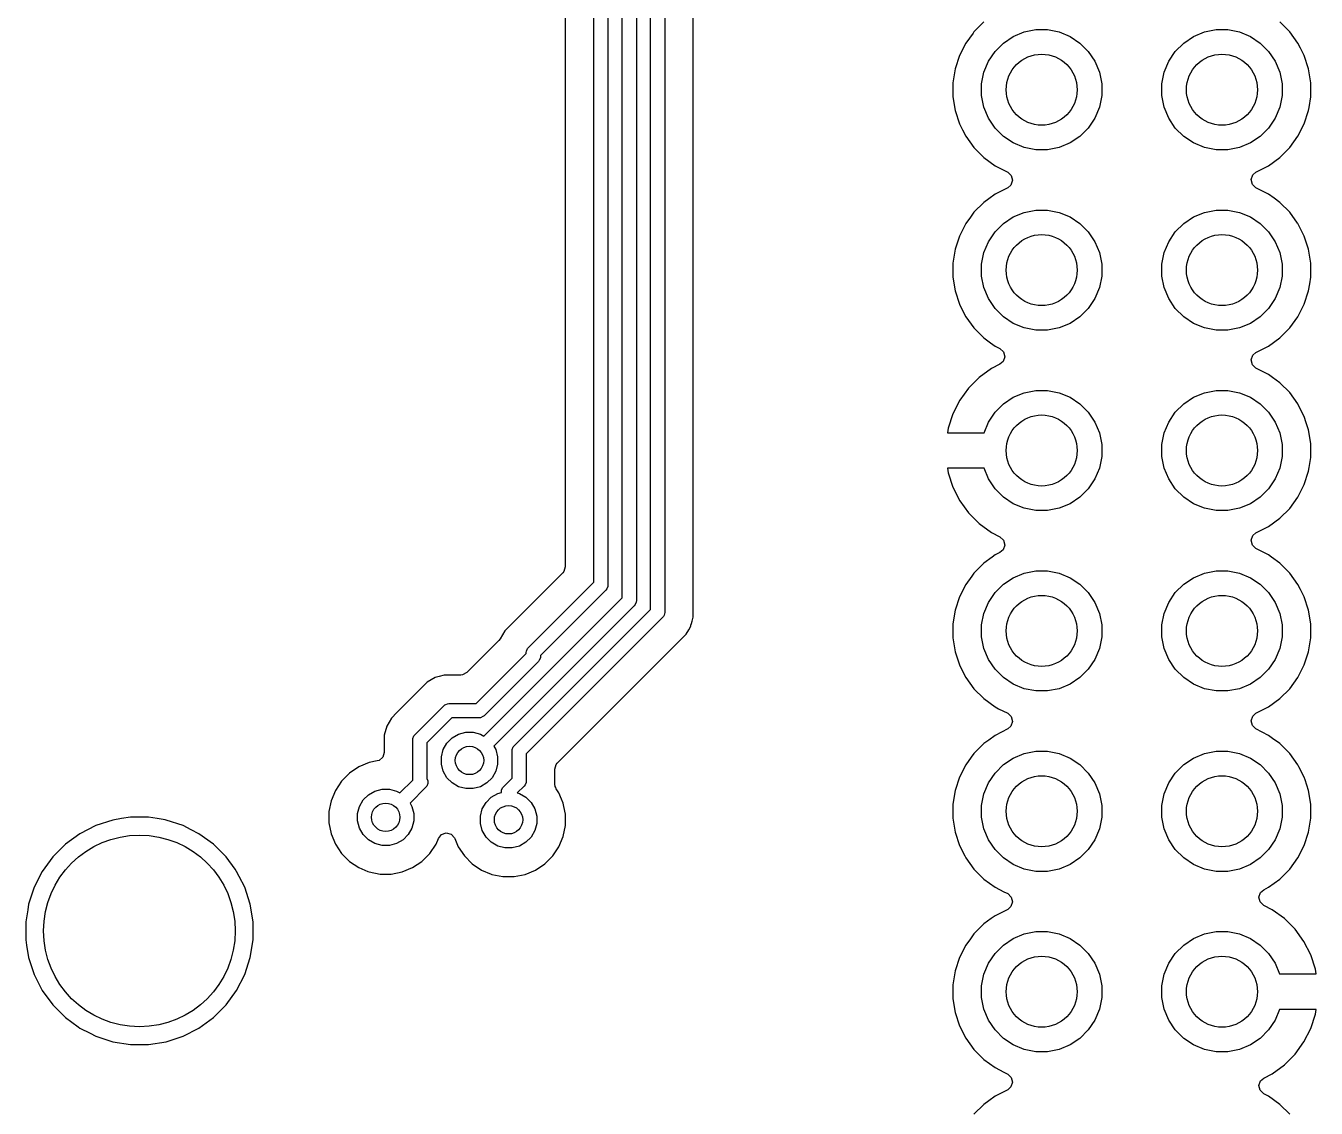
# Model space of a CAD drawing. Extents: x 0.71 to 7.56, y -5.16 to -0.79.
# Drawn here: x 4.071 to 4.787, y -3.957 to -3.357 of the extents above; entities that cross this region are included whole.
import ezdxf

# ---------------------------------------------------------------- set-up
doc = ezdxf.new("R2010")
doc.units = 0
doc.header["$MEASUREMENT"] = 0
doc.layers.add('BLACK', color=7, linetype='CONTINUOUS')

msp = doc.modelspace()

# ---------------------------------------------------------------- linework, layer by layer
at = {"layer": 'BLACK', "linetype": 'CONTINUOUS'}
for p, q in [((4.40157, -3.67355), (4.40157, -3.22316)), ((4.40945, -3.22417), (4.40945, -3.67518)), ((4.38583, -3.6649), (4.38583, -3.24769)), ((4.3937, -3.24606), (4.3937, -3.66654)), ((4.41732, -3.68007), (4.41732, -3.25037)), ((4.4252, -3.252), (4.4252, -3.6817)), ((4.37006, -3.2672), (4.37006, -3.65635)), ((4.44096, -3.67911), (4.44096, -3.27124)), ((4.60218, -3.3544), (4.5967, -3.35988)), ((4.7718, -3.35988), (4.76632, -3.3544)), ((4.59617, -3.3606), (4.59214, -3.36615)), ((4.5967, -3.35988), (4.59617, -3.3606)), ((4.5967, -3.35988), (4.5967, -3.35988)), ((4.5967, -3.35988), (4.5967, -3.35988)), ((4.61302, -3.36608), (4.61848, -3.36244)), ((4.61848, -3.36244), (4.62454, -3.35993)), ((4.62454, -3.35993), (4.63097, -3.35865)), ((4.63097, -3.35865), (4.63753, -3.35865)), ((4.63753, -3.35865), (4.64397, -3.35993)), ((4.64397, -3.35993), (4.65003, -3.36244)), ((4.65003, -3.36244), (4.65548, -3.36608)), ((4.71302, -3.36608), (4.71848, -3.36244)), ((4.71848, -3.36244), (4.72454, -3.35993)), ((4.72454, -3.35993), (4.73097, -3.35865)), ((4.73097, -3.35865), (4.73753, -3.35865)), ((4.73753, -3.35865), (4.74397, -3.35993)), ((4.74397, -3.35993), (4.75003, -3.36244)), ((4.75003, -3.36244), (4.75548, -3.36608)), ((4.77636, -3.36615), (4.7718, -3.35988)), ((4.59214, -3.36615), (4.58863, -3.37305)), ((4.60474, -3.37618), (4.60838, -3.37072)), ((4.60838, -3.37072), (4.61302, -3.36608)), ((4.65548, -3.36608), (4.66012, -3.37072)), ((4.66012, -3.37072), (4.66377, -3.37618)), ((4.70474, -3.37618), (4.70838, -3.37072)), ((4.70838, -3.37072), (4.71302, -3.36608)), ((4.75548, -3.36608), (4.76012, -3.37072)), ((4.76012, -3.37072), (4.76377, -3.37618)), ((4.77775, -3.36889), (4.77636, -3.36615)), ((4.77988, -3.37305), (4.77775, -3.36889)), ((4.58863, -3.37305), (4.58623, -3.38042)), ((4.60223, -3.38224), (4.60474, -3.37618)), ((4.66377, -3.37618), (4.66628, -3.38224)), ((4.70223, -3.38224), (4.70474, -3.37618)), ((4.76377, -3.37618), (4.76628, -3.38224)), ((4.78227, -3.38042), (4.77988, -3.37305)), ((4.58623, -3.38042), (4.58502, -3.38808)), ((4.60095, -3.38867), (4.60223, -3.38224)), ((4.66628, -3.38224), (4.66756, -3.38867)), ((4.70095, -3.38867), (4.70223, -3.38224)), ((4.76628, -3.38224), (4.76756, -3.38867)), ((4.78348, -3.38808), (4.78227, -3.38042)), ((4.58502, -3.38808), (4.58502, -3.39583)), ((4.60095, -3.39523), (4.60095, -3.38867)), ((4.66756, -3.38867), (4.66756, -3.39523)), ((4.70095, -3.39523), (4.70095, -3.38867)), ((4.76756, -3.38867), (4.76756, -3.39523)), ((4.78348, -3.39583), (4.78348, -3.38808)), ((4.58502, -3.39583), (4.58623, -3.40348)), ((4.60223, -3.40167), (4.60095, -3.39523)), ((4.66756, -3.39523), (4.66628, -3.40167)), ((4.70223, -3.40167), (4.70095, -3.39523)), ((4.76756, -3.39523), (4.76628, -3.40167)), ((4.78255, -3.40173), (4.78348, -3.39583)), ((4.58623, -3.40348), (4.58863, -3.41085)), ((4.60474, -3.40773), (4.60223, -3.40167)), ((4.66628, -3.40167), (4.66377, -3.40773)), ((4.70474, -3.40773), (4.70223, -3.40167)), ((4.76628, -3.40167), (4.76377, -3.40773)), ((4.77988, -3.41085), (4.78227, -3.40348)), ((4.78227, -3.40348), (4.78255, -3.40173)), ((4.58863, -3.41085), (4.59034, -3.41421)), ((4.60838, -3.41318), (4.60474, -3.40773)), ((4.61302, -3.41782), (4.60838, -3.41318)), ((4.66012, -3.41318), (4.65548, -3.41782)), ((4.66377, -3.40773), (4.66012, -3.41318)), ((4.70838, -3.41318), (4.70474, -3.40773)), ((4.71302, -3.41782), (4.70838, -3.41318)), ((4.76012, -3.41318), (4.75548, -3.41782)), ((4.76377, -3.40773), (4.76012, -3.41318)), ((4.77636, -3.41776), (4.77988, -3.41085)), ((4.59034, -3.41421), (4.59214, -3.41776)), ((4.59214, -3.41776), (4.5967, -3.42403)), ((4.61848, -3.42147), (4.61302, -3.41782)), ((4.65548, -3.41782), (4.65003, -3.42147)), ((4.71848, -3.42147), (4.71302, -3.41782)), ((4.75548, -3.41782), (4.75003, -3.42147)), ((4.7718, -3.42403), (4.77636, -3.41776)), ((4.5967, -3.42403), (4.60218, -3.42951)), ((4.62454, -3.42398), (4.61848, -3.42147)), ((4.63097, -3.42526), (4.62454, -3.42398)), ((4.63753, -3.42526), (4.63097, -3.42526)), ((4.64397, -3.42398), (4.63753, -3.42526)), ((4.65003, -3.42147), (4.64397, -3.42398)), ((4.72454, -3.42398), (4.71848, -3.42147)), ((4.73097, -3.42526), (4.72454, -3.42398)), ((4.73753, -3.42526), (4.73097, -3.42526)), ((4.74397, -3.42398), (4.73753, -3.42526)), ((4.75003, -3.42147), (4.74397, -3.42398)), ((4.76632, -3.42951), (4.7718, -3.42403)), ((4.60218, -3.42951), (4.60845, -3.43406)), ((4.60845, -3.43406), (4.61331, -3.43654)), ((4.7531, -3.4376), (4.76006, -3.43406)), ((4.76006, -3.43406), (4.76632, -3.42951)), ((4.76006, -3.43406), (4.76006, -3.43406)), ((4.76006, -3.43406), (4.76006, -3.43406)), ((4.61331, -3.43654), (4.6154, -3.4376)), ((4.6154, -3.4376), (4.6174, -3.43949)), ((4.61806, -3.44216), (4.61718, -3.44477)), ((4.6174, -3.43949), (4.61806, -3.44216)), ((4.75044, -3.44174), (4.75133, -3.43914)), ((4.7511, -3.44441), (4.75044, -3.44174)), ((4.75133, -3.43914), (4.7531, -3.4376)), ((4.6154, -3.4463), (4.60845, -3.44985)), ((4.61718, -3.44477), (4.6154, -3.4463)), ((4.7531, -3.4463), (4.7511, -3.44441)), ((4.76006, -3.44985), (4.7531, -3.4463)), ((4.60218, -3.4544), (4.5967, -3.45988)), ((4.60487, -3.45244), (4.60218, -3.4544)), ((4.60218, -3.4544), (4.60218, -3.4544)), ((4.60218, -3.4544), (4.60218, -3.4544)), ((4.60845, -3.44985), (4.60487, -3.45244)), ((4.76319, -3.45212), (4.76006, -3.44985)), ((4.76632, -3.4544), (4.76319, -3.45212)), ((4.7718, -3.45988), (4.76632, -3.4544)), ((4.59474, -3.46257), (4.59214, -3.46615)), ((4.5967, -3.45988), (4.59474, -3.46257)), ((4.5967, -3.45988), (4.5967, -3.45988)), ((4.5967, -3.45988), (4.5967, -3.45988)), ((4.61302, -3.46608), (4.61848, -3.46244)), ((4.61848, -3.46244), (4.62454, -3.45993)), ((4.62454, -3.45993), (4.63097, -3.45865)), ((4.63097, -3.45865), (4.63753, -3.45865)), ((4.63753, -3.45865), (4.64397, -3.45993)), ((4.64397, -3.45993), (4.65003, -3.46244)), ((4.65003, -3.46244), (4.65548, -3.46608)), ((4.71302, -3.46608), (4.71848, -3.46244)), ((4.71848, -3.46244), (4.72454, -3.45993)), ((4.72454, -3.45993), (4.73097, -3.45865)), ((4.73097, -3.45865), (4.73753, -3.45865)), ((4.73753, -3.45865), (4.74397, -3.45993)), ((4.74397, -3.45993), (4.75003, -3.46244)), ((4.75003, -3.46244), (4.75548, -3.46608)), ((4.77615, -3.46587), (4.7718, -3.45988)), ((4.59214, -3.46615), (4.58863, -3.47305)), ((4.60474, -3.47618), (4.60838, -3.47072)), ((4.60838, -3.47072), (4.61302, -3.46608)), ((4.65548, -3.46608), (4.66012, -3.47072)), ((4.66012, -3.47072), (4.66377, -3.47618)), ((4.70474, -3.47618), (4.70838, -3.47072)), ((4.70838, -3.47072), (4.71302, -3.46608)), ((4.75548, -3.46608), (4.76012, -3.47072)), ((4.76012, -3.47072), (4.76377, -3.47618)), ((4.77636, -3.46615), (4.77615, -3.46587)), ((4.77988, -3.47305), (4.77636, -3.46615)), ((4.58863, -3.47305), (4.58623, -3.48042)), ((4.60223, -3.48224), (4.60474, -3.47618)), ((4.66377, -3.47618), (4.66628, -3.48224)), ((4.70223, -3.48224), (4.70474, -3.47618)), ((4.76377, -3.47618), (4.76628, -3.48224)), ((4.78227, -3.48042), (4.77988, -3.47305)), ((4.58623, -3.48042), (4.58502, -3.48808)), ((4.60095, -3.48867), (4.60223, -3.48224)), ((4.66628, -3.48224), (4.66756, -3.48867)), ((4.70095, -3.48867), (4.70223, -3.48224)), ((4.76628, -3.48224), (4.76756, -3.48867)), ((4.78348, -3.48808), (4.78227, -3.48042)), ((4.58502, -3.48808), (4.58502, -3.49583)), ((4.60095, -3.49523), (4.60095, -3.48867)), ((4.66756, -3.48867), (4.66756, -3.49523)), ((4.70095, -3.49523), (4.70095, -3.48867)), ((4.76756, -3.48867), (4.76756, -3.49523)), ((4.78348, -3.49583), (4.78348, -3.48808)), ((4.58502, -3.49583), (4.58623, -3.50348)), ((4.60223, -3.50167), (4.60095, -3.49523)), ((4.66756, -3.49523), (4.66628, -3.50167)), ((4.70223, -3.50167), (4.70095, -3.49523)), ((4.76756, -3.49523), (4.76628, -3.50167)), ((4.78289, -3.49959), (4.78348, -3.49583)), ((4.58623, -3.50348), (4.58863, -3.51085)), ((4.60474, -3.50773), (4.60223, -3.50167)), ((4.66628, -3.50167), (4.66377, -3.50773)), ((4.70474, -3.50773), (4.70223, -3.50167)), ((4.76628, -3.50167), (4.76377, -3.50773)), ((4.77988, -3.51085), (4.78227, -3.50348)), ((4.78227, -3.50348), (4.78289, -3.49959)), ((4.58863, -3.51085), (4.59079, -3.5151)), ((4.60838, -3.51318), (4.60474, -3.50773)), ((4.61302, -3.51782), (4.60838, -3.51318)), ((4.66012, -3.51318), (4.65548, -3.51782)), ((4.66377, -3.50773), (4.66012, -3.51318)), ((4.70838, -3.51318), (4.70474, -3.50773)), ((4.71302, -3.51782), (4.70838, -3.51318)), ((4.76012, -3.51318), (4.75548, -3.51782)), ((4.76377, -3.50773), (4.76012, -3.51318)), ((4.77636, -3.51776), (4.77988, -3.51085)), ((4.59079, -3.5151), (4.59214, -3.51776)), ((4.59214, -3.51776), (4.5967, -3.52403)), ((4.61848, -3.52147), (4.61302, -3.51782)), ((4.65548, -3.51782), (4.65003, -3.52147)), ((4.71848, -3.52147), (4.71302, -3.51782)), ((4.75548, -3.51782), (4.75003, -3.52147)), ((4.7718, -3.52403), (4.77636, -3.51776)), ((4.5967, -3.52403), (4.60218, -3.52951)), ((4.62454, -3.52398), (4.61848, -3.52147)), ((4.63097, -3.52526), (4.62454, -3.52398)), ((4.63753, -3.52526), (4.63097, -3.52526)), ((4.64397, -3.52398), (4.63753, -3.52526)), ((4.65003, -3.52147), (4.64397, -3.52398)), ((4.72454, -3.52398), (4.71848, -3.52147)), ((4.73097, -3.52526), (4.72454, -3.52398)), ((4.73753, -3.52526), (4.73097, -3.52526)), ((4.74397, -3.52398), (4.73753, -3.52526)), ((4.75003, -3.52147), (4.74397, -3.52398)), ((4.76632, -3.52951), (4.7718, -3.52403)), ((4.60218, -3.52951), (4.6059, -3.53221)), ((4.6059, -3.53221), (4.60845, -3.53406)), ((4.60845, -3.53406), (4.61109, -3.5354)), ((4.7531, -3.5376), (4.76006, -3.53406)), ((4.76006, -3.53406), (4.76632, -3.52951)), ((4.76006, -3.53406), (4.76006, -3.53406)), ((4.76006, -3.53406), (4.76006, -3.53406)), ((4.61109, -3.5354), (4.61309, -3.53729)), ((4.61375, -3.53996), (4.61286, -3.54257)), ((4.61309, -3.53729), (4.61375, -3.53996)), ((4.75044, -3.54174), (4.75133, -3.53914)), ((4.7511, -3.54441), (4.75044, -3.54174)), ((4.75133, -3.53914), (4.7531, -3.5376)), ((4.6064, -3.5465), (4.59963, -3.55141)), ((4.61109, -3.5441), (4.6064, -3.5465)), ((4.61286, -3.54257), (4.61109, -3.5441)), ((4.7531, -3.5463), (4.7511, -3.54441)), ((4.76006, -3.54985), (4.7531, -3.5463)), ((4.59963, -3.55141), (4.59371, -3.55733)), ((4.59963, -3.55141), (4.59963, -3.55141)), ((4.76221, -3.55141), (4.76006, -3.54985)), ((4.76632, -3.5544), (4.76221, -3.55141)), ((4.7718, -3.55988), (4.76632, -3.5544)), ((4.59371, -3.55733), (4.58879, -3.5641)), ((4.59371, -3.55733), (4.59371, -3.55733)), ((4.61302, -3.56608), (4.61848, -3.56244)), ((4.61848, -3.56244), (4.62454, -3.55993)), ((4.62454, -3.55993), (4.63097, -3.55865)), ((4.63097, -3.55865), (4.63753, -3.55865)), ((4.63753, -3.55865), (4.64397, -3.55993)), ((4.64397, -3.55993), (4.65003, -3.56244)), ((4.65003, -3.56244), (4.65548, -3.56608)), ((4.71302, -3.56608), (4.71848, -3.56244)), ((4.71848, -3.56244), (4.72454, -3.55993)), ((4.72454, -3.55993), (4.73097, -3.55865)), ((4.73097, -3.55865), (4.73753, -3.55865)), ((4.73753, -3.55865), (4.74397, -3.55993)), ((4.74397, -3.55993), (4.75003, -3.56244)), ((4.75003, -3.56244), (4.75548, -3.56608)), ((4.77636, -3.56615), (4.7718, -3.55988)), ((4.58879, -3.5641), (4.585, -3.57155)), ((4.60474, -3.57618), (4.60838, -3.57072)), ((4.60838, -3.57072), (4.61302, -3.56608)), ((4.65548, -3.56608), (4.66012, -3.57072)), ((4.66012, -3.57072), (4.66377, -3.57618)), ((4.70474, -3.57618), (4.70838, -3.57072)), ((4.70838, -3.57072), (4.71302, -3.56608)), ((4.75548, -3.56608), (4.76012, -3.57072)), ((4.76012, -3.57072), (4.76377, -3.57618)), ((4.7777, -3.56879), (4.77636, -3.56615)), ((4.77988, -3.57305), (4.7777, -3.56879)), ((4.585, -3.57155), (4.58241, -3.57951)), ((4.60228, -3.58211), (4.60474, -3.57618)), ((4.66377, -3.57618), (4.66628, -3.58224)), ((4.70223, -3.58224), (4.70474, -3.57618)), ((4.76377, -3.57618), (4.76628, -3.58224)), ((4.78101, -3.57654), (4.77988, -3.57305)), ((4.77988, -3.57305), (4.77988, -3.57305)), ((4.77988, -3.57305), (4.77988, -3.57305)), ((4.78227, -3.58042), (4.78101, -3.57654)), ((4.58241, -3.57951), (4.582, -3.58211)), ((4.582, -3.58211), (4.60228, -3.58211)), ((4.58241, -3.57951), (4.58241, -3.57951)), ((4.66628, -3.58224), (4.66756, -3.58867)), ((4.70095, -3.58867), (4.70223, -3.58224)), ((4.76628, -3.58224), (4.76756, -3.58867)), ((4.78348, -3.58808), (4.78227, -3.58042)), ((4.66756, -3.58867), (4.66756, -3.59523)), ((4.70095, -3.59523), (4.70095, -3.58867)), ((4.76756, -3.58867), (4.76756, -3.59523)), ((4.78348, -3.59583), (4.78348, -3.58808)), ((4.66756, -3.59523), (4.66628, -3.60167)), ((4.70223, -3.60167), (4.70095, -3.59523)), ((4.76756, -3.59523), (4.76628, -3.60167)), ((4.78261, -3.60135), (4.78348, -3.59583)), ((4.60228, -3.6018), (4.582, -3.6018)), ((4.582, -3.6018), (4.58241, -3.6044)), ((4.58241, -3.6044), (4.58241, -3.6044)), ((4.58241, -3.6044), (4.585, -3.61235)), ((4.60474, -3.60773), (4.60228, -3.6018)), ((4.66628, -3.60167), (4.66377, -3.60773)), ((4.70474, -3.60773), (4.70223, -3.60167)), ((4.76628, -3.60167), (4.76377, -3.60773)), ((4.77988, -3.61085), (4.78227, -3.60348)), ((4.78227, -3.60348), (4.78261, -3.60135)), ((4.585, -3.61235), (4.58879, -3.61981)), ((4.60838, -3.61318), (4.60474, -3.60773)), ((4.61302, -3.61782), (4.60838, -3.61318)), ((4.66012, -3.61318), (4.65548, -3.61782)), ((4.66377, -3.60773), (4.66012, -3.61318)), ((4.70838, -3.61318), (4.70474, -3.60773)), ((4.71302, -3.61782), (4.70838, -3.61318)), ((4.76012, -3.61318), (4.75548, -3.61782)), ((4.76377, -3.60773), (4.76012, -3.61318)), ((4.77636, -3.61776), (4.77988, -3.61085)), ((4.58879, -3.61981), (4.59371, -3.62658)), ((4.61848, -3.62147), (4.61302, -3.61782)), ((4.65548, -3.61782), (4.65003, -3.62147)), ((4.71848, -3.62147), (4.71302, -3.61782)), ((4.75548, -3.61782), (4.75003, -3.62147)), ((4.7718, -3.62403), (4.77636, -3.61776)), ((4.59371, -3.62658), (4.59371, -3.62658)), ((4.59371, -3.62658), (4.59963, -3.63249)), ((4.62454, -3.62398), (4.61848, -3.62147)), ((4.63097, -3.62526), (4.62454, -3.62398)), ((4.63753, -3.62526), (4.63097, -3.62526)), ((4.64397, -3.62398), (4.63753, -3.62526)), ((4.65003, -3.62147), (4.64397, -3.62398)), ((4.72454, -3.62398), (4.71848, -3.62147)), ((4.73097, -3.62526), (4.72454, -3.62398)), ((4.73753, -3.62526), (4.73097, -3.62526)), ((4.74397, -3.62398), (4.73753, -3.62526)), ((4.75003, -3.62147), (4.74397, -3.62398)), ((4.76632, -3.62951), (4.7718, -3.62403)), ((4.59963, -3.63249), (4.59963, -3.63249)), ((4.59963, -3.63249), (4.6064, -3.63741)), ((4.7531, -3.6376), (4.76006, -3.63406)), ((4.76006, -3.63406), (4.76632, -3.62951)), ((4.76006, -3.63406), (4.76006, -3.63406)), ((4.76006, -3.63406), (4.76006, -3.63406)), ((4.6064, -3.63741), (4.61109, -3.6398)), ((4.61109, -3.6398), (4.61309, -3.64169)), ((4.61309, -3.64169), (4.61375, -3.64436)), ((4.75044, -3.64174), (4.75133, -3.63914)), ((4.7511, -3.64441), (4.75044, -3.64174)), ((4.75133, -3.63914), (4.7531, -3.6376)), ((4.60845, -3.64985), (4.60671, -3.65111)), ((4.61109, -3.6485), (4.60845, -3.64985)), ((4.61286, -3.64696), (4.61109, -3.6485)), ((4.61375, -3.64436), (4.61286, -3.64696)), ((4.7531, -3.6463), (4.7511, -3.64441)), ((4.76006, -3.64985), (4.7531, -3.6463)), ((4.7618, -3.65111), (4.76006, -3.64985)), ((4.37006, -3.65635), (4.36928, -3.65899)), ((4.60218, -3.6544), (4.5967, -3.65988)), ((4.60671, -3.65111), (4.60218, -3.6544)), ((4.60218, -3.6544), (4.60218, -3.6544)), ((4.60218, -3.6544), (4.60218, -3.6544)), ((4.76632, -3.6544), (4.7618, -3.65111)), ((4.7718, -3.65988), (4.76632, -3.6544)), ((4.36863, -3.6598), (4.33659, -3.69184)), ((4.36928, -3.65899), (4.36863, -3.6598)), ((4.59546, -3.66158), (4.59214, -3.66615)), ((4.5967, -3.65988), (4.59546, -3.66158)), ((4.5967, -3.65988), (4.5967, -3.65988)), ((4.5967, -3.65988), (4.5967, -3.65988)), ((4.61302, -3.66608), (4.61848, -3.66244)), ((4.61848, -3.66244), (4.62454, -3.65993)), ((4.62454, -3.65993), (4.63097, -3.65865)), ((4.63097, -3.65865), (4.63753, -3.65865)), ((4.63753, -3.65865), (4.64397, -3.65993)), ((4.64397, -3.65993), (4.65003, -3.66244)), ((4.65003, -3.66244), (4.65548, -3.66608)), ((4.71302, -3.66608), (4.71848, -3.66244)), ((4.71848, -3.66244), (4.72454, -3.65993)), ((4.72454, -3.65993), (4.73097, -3.65865)), ((4.73097, -3.65865), (4.73753, -3.65865)), ((4.73753, -3.65865), (4.74397, -3.65993)), ((4.74397, -3.65993), (4.75003, -3.66244)), ((4.75003, -3.66244), (4.75548, -3.66608)), ((4.77636, -3.66615), (4.7718, -3.65988)), ((4.34958, -3.70115), (4.38583, -3.6649)), ((4.39255, -3.66932), (4.3563, -3.70557)), ((4.39304, -3.66872), (4.39255, -3.66932)), ((4.39363, -3.6673), (4.39304, -3.66872)), ((4.3937, -3.66654), (4.39363, -3.6673)), ((4.59214, -3.66615), (4.58863, -3.67305)), ((4.60474, -3.67618), (4.60838, -3.67072)), ((4.60838, -3.67072), (4.61302, -3.66608)), ((4.65548, -3.66608), (4.66012, -3.67072)), ((4.66012, -3.67072), (4.66377, -3.67618)), ((4.70474, -3.67618), (4.70838, -3.67072)), ((4.70838, -3.67072), (4.71302, -3.66608)), ((4.75548, -3.66608), (4.76012, -3.67072)), ((4.76012, -3.67072), (4.76377, -3.67618)), ((4.77779, -3.66896), (4.77636, -3.66615)), ((4.77988, -3.67305), (4.77779, -3.66896)), ((4.32483, -3.75029), (4.40157, -3.67355)), ((4.4083, -3.67796), (4.3304, -3.75586)), ((4.40879, -3.67736), (4.4083, -3.67796)), ((4.40937, -3.67595), (4.40879, -3.67736)), ((4.40945, -3.67518), (4.40937, -3.67595)), ((4.58863, -3.67305), (4.58623, -3.68042)), ((4.60223, -3.68224), (4.60474, -3.67618)), ((4.66377, -3.67618), (4.66628, -3.68224)), ((4.70223, -3.68224), (4.70474, -3.67618)), ((4.76377, -3.67618), (4.76628, -3.68224)), ((4.78227, -3.68042), (4.77988, -3.67305)), ((4.3417, -3.75569), (4.41732, -3.68007)), ((4.42404, -3.68448), (4.34843, -3.7601)), ((4.42453, -3.68389), (4.42404, -3.68448)), ((4.42484, -3.68316), (4.42453, -3.68389)), ((4.42512, -3.68247), (4.42484, -3.68316)), ((4.4252, -3.6817), (4.42512, -3.68247)), ((4.44038, -3.68646), (4.44096, -3.68429)), ((4.44096, -3.68429), (4.44096, -3.67911)), ((4.58623, -3.68042), (4.58502, -3.68808)), ((4.60095, -3.68867), (4.60223, -3.68224)), ((4.66628, -3.68224), (4.66756, -3.68867)), ((4.70095, -3.68867), (4.70223, -3.68224)), ((4.76628, -3.68224), (4.76756, -3.68867)), ((4.78348, -3.68808), (4.78227, -3.68042)), ((4.33659, -3.69184), (4.33402, -3.69629)), ((4.33659, -3.69184), (4.33659, -3.69184)), ((4.43703, -3.6938), (4.43849, -3.69127)), ((4.43849, -3.69127), (4.43962, -3.68931)), ((4.43962, -3.68931), (4.43975, -3.68884)), ((4.43975, -3.68884), (4.44001, -3.68784)), ((4.44001, -3.68784), (4.44038, -3.68646)), ((4.58502, -3.68808), (4.58502, -3.69583)), ((4.60095, -3.69523), (4.60095, -3.68867)), ((4.66756, -3.68867), (4.66756, -3.69523)), ((4.70095, -3.69523), (4.70095, -3.68867)), ((4.76756, -3.68867), (4.76756, -3.69523)), ((4.78348, -3.69583), (4.78348, -3.68808)), ((4.33325, -3.69731), (4.31548, -3.71507)), ((4.33402, -3.69629), (4.33325, -3.69731)), ((4.36562, -3.7652), (4.43703, -3.6938)), ((4.43703, -3.6938), (4.43703, -3.6938)), ((4.58502, -3.69583), (4.58623, -3.70348)), ((4.60223, -3.70167), (4.60095, -3.69523)), ((4.66756, -3.69523), (4.66628, -3.70167)), ((4.70223, -3.70167), (4.70095, -3.69523)), ((4.76756, -3.69523), (4.76628, -3.70167)), ((4.78244, -3.70244), (4.78348, -3.69583)), ((4.32059, -3.73226), (4.34843, -3.70442)), ((4.34843, -3.70394), (4.3485, -3.70317)), ((4.34843, -3.70442), (4.34843, -3.70394)), ((4.3485, -3.70317), (4.34909, -3.70175)), ((4.34909, -3.70175), (4.34958, -3.70115)), ((4.35622, -3.70682), (4.35564, -3.70824)), ((4.3563, -3.70606), (4.35622, -3.70682)), ((4.3563, -3.70557), (4.3563, -3.70606)), ((4.58623, -3.70348), (4.58863, -3.71085)), ((4.60474, -3.70773), (4.60223, -3.70167)), ((4.66628, -3.70167), (4.66377, -3.70773)), ((4.70474, -3.70773), (4.70223, -3.70167)), ((4.76628, -3.70167), (4.76377, -3.70773)), ((4.77988, -3.71085), (4.78227, -3.70348)), ((4.78227, -3.70348), (4.78244, -3.70244)), ((4.35515, -3.70884), (4.325, -3.73898)), ((4.35564, -3.70824), (4.35515, -3.70884)), ((4.58863, -3.71085), (4.59097, -3.71544)), ((4.60838, -3.71318), (4.60474, -3.70773)), ((4.61302, -3.71782), (4.60838, -3.71318)), ((4.66012, -3.71318), (4.65548, -3.71782)), ((4.66377, -3.70773), (4.66012, -3.71318)), ((4.70838, -3.71318), (4.70474, -3.70773)), ((4.71302, -3.71782), (4.70838, -3.71318)), ((4.76012, -3.71318), (4.75548, -3.71782)), ((4.76377, -3.70773), (4.76012, -3.71318)), ((4.77636, -3.71776), (4.77988, -3.71085)), ((4.29341, -3.72043), (4.29002, -3.72382)), ((4.29791, -3.71784), (4.29341, -3.72043)), ((4.3001, -3.71725), (4.29791, -3.71784)), ((4.30292, -3.7165), (4.3001, -3.71725)), ((4.3001, -3.71725), (4.3001, -3.71725)), ((4.31203, -3.7165), (4.30292, -3.7165)), ((4.31307, -3.71638), (4.31203, -3.7165)), ((4.31548, -3.71507), (4.31307, -3.71638)), ((4.59097, -3.71544), (4.59214, -3.71776)), ((4.59214, -3.71776), (4.5967, -3.72403)), ((4.61848, -3.72147), (4.61302, -3.71782)), ((4.65548, -3.71782), (4.65003, -3.72147)), ((4.71848, -3.72147), (4.71302, -3.71782)), ((4.75548, -3.71782), (4.75003, -3.72147)), ((4.7718, -3.72403), (4.77636, -3.71776)), ((4.29002, -3.72382), (4.27658, -3.73726)), ((4.29002, -3.72382), (4.29002, -3.72382)), ((4.5967, -3.72403), (4.60218, -3.72951)), ((4.62454, -3.72398), (4.61848, -3.72147)), ((4.63097, -3.72526), (4.62454, -3.72398)), ((4.63753, -3.72526), (4.63097, -3.72526)), ((4.64397, -3.72398), (4.63753, -3.72526)), ((4.65003, -3.72147), (4.64397, -3.72398)), ((4.72454, -3.72398), (4.71848, -3.72147)), ((4.73097, -3.72526), (4.72454, -3.72398)), ((4.73753, -3.72526), (4.73097, -3.72526)), ((4.74397, -3.72398), (4.73753, -3.72526)), ((4.75003, -3.72147), (4.74397, -3.72398)), ((4.76632, -3.72951), (4.7718, -3.72403)), ((4.28659, -3.74956), (4.30273, -3.73342)), ((4.30273, -3.73342), (4.30333, -3.73293)), ((4.30333, -3.73293), (4.30374, -3.73276)), ((4.30374, -3.73276), (4.30475, -3.73234)), ((4.30475, -3.73234), (4.30551, -3.73226)), ((4.30551, -3.73226), (4.32059, -3.73226)), ((4.60218, -3.72951), (4.60845, -3.73406)), ((4.60845, -3.73406), (4.6104, -3.73506)), ((4.6104, -3.73506), (4.6154, -3.7376)), ((4.7531, -3.7376), (4.76006, -3.73406)), ((4.76006, -3.73406), (4.76632, -3.72951)), ((4.76006, -3.73406), (4.76006, -3.73406)), ((4.76006, -3.73406), (4.76006, -3.73406)), ((4.2736, -3.74025), (4.27101, -3.74474)), ((4.27658, -3.73726), (4.2736, -3.74025)), ((4.27658, -3.73726), (4.27658, -3.73726)), ((4.30714, -3.74014), (4.29331, -3.75398)), ((4.32222, -3.74014), (4.30714, -3.74014)), ((4.32299, -3.74006), (4.32222, -3.74014)), ((4.3244, -3.73947), (4.32299, -3.74006)), ((4.325, -3.73898), (4.3244, -3.73947)), ((4.6154, -3.7376), (4.6174, -3.73949)), ((4.61806, -3.74216), (4.61718, -3.74477)), ((4.6174, -3.73949), (4.61806, -3.74216)), ((4.75044, -3.74174), (4.75133, -3.73914)), ((4.7511, -3.74441), (4.75044, -3.74174)), ((4.75133, -3.73914), (4.7531, -3.7376)), ((4.27101, -3.74474), (4.26967, -3.74975)), ((4.26967, -3.74975), (4.26967, -3.75927)), ((4.2861, -3.75016), (4.28659, -3.74956)), ((4.30734, -3.75127), (4.3109, -3.74921)), ((4.3109, -3.74921), (4.31487, -3.74815)), ((4.31487, -3.74815), (4.31898, -3.74815)), ((4.31898, -3.74815), (4.32296, -3.74921)), ((4.32296, -3.74921), (4.32483, -3.75029)), ((4.60845, -3.74985), (4.60487, -3.75244)), ((4.6154, -3.7463), (4.60845, -3.74985)), ((4.61718, -3.74477), (4.6154, -3.7463)), ((4.7531, -3.7463), (4.7511, -3.74441)), ((4.76006, -3.74985), (4.7531, -3.7463)), ((4.76236, -3.75152), (4.76006, -3.74985)), ((4.28543, -3.75234), (4.28551, -3.75158)), ((4.28543, -3.77472), (4.28543, -3.75234)), ((4.28551, -3.75158), (4.2861, -3.75016)), ((4.29331, -3.75398), (4.29331, -3.77376)), ((4.30238, -3.75773), (4.30444, -3.75417)), ((4.30444, -3.75417), (4.30734, -3.75127)), ((4.3304, -3.75586), (4.33148, -3.75773)), ((4.34063, -3.7577), (4.34121, -3.75628)), ((4.34121, -3.75628), (4.3417, -3.75569)), ((4.60218, -3.7544), (4.5967, -3.75988)), ((4.60487, -3.75244), (4.60218, -3.7544)), ((4.60218, -3.7544), (4.60218, -3.7544)), ((4.60218, -3.7544), (4.60218, -3.7544)), ((4.76632, -3.7544), (4.76236, -3.75152)), ((4.7718, -3.75988), (4.76632, -3.7544)), ((4.26574, -3.76406), (4.26127, -3.76495)), ((4.26681, -3.76372), (4.26574, -3.76406)), ((4.26889, -3.76191), (4.26681, -3.76372)), ((4.26967, -3.75927), (4.26889, -3.76191)), ((4.30132, -3.7617), (4.30238, -3.75773)), ((4.30132, -3.76582), (4.30132, -3.7617)), ((4.33148, -3.75773), (4.33254, -3.7617)), ((4.33254, -3.7617), (4.33254, -3.76582)), ((4.34055, -3.75847), (4.34063, -3.7577)), ((4.34055, -3.77354), (4.34055, -3.75847)), ((4.34843, -3.7601), (4.34843, -3.77518)), ((4.59522, -3.76191), (4.59214, -3.76615)), ((4.5967, -3.75988), (4.59522, -3.76191)), ((4.5967, -3.75988), (4.5967, -3.75988)), ((4.5967, -3.75988), (4.5967, -3.75988)), ((4.61302, -3.76608), (4.61848, -3.76244)), ((4.61848, -3.76244), (4.62454, -3.75993)), ((4.62454, -3.75993), (4.63097, -3.75865)), ((4.63097, -3.75865), (4.63753, -3.75865)), ((4.63753, -3.75865), (4.64397, -3.75993)), ((4.64397, -3.75993), (4.65003, -3.76244)), ((4.65003, -3.76244), (4.65548, -3.76608)), ((4.71302, -3.76608), (4.71848, -3.76244)), ((4.71848, -3.76244), (4.72454, -3.75993)), ((4.72454, -3.75993), (4.73097, -3.75865)), ((4.73097, -3.75865), (4.73753, -3.75865)), ((4.73753, -3.75865), (4.74397, -3.75993)), ((4.74397, -3.75993), (4.75003, -3.76244)), ((4.75003, -3.76244), (4.75548, -3.76608)), ((4.77636, -3.76615), (4.7718, -3.75988)), ((4.25037, -3.77078), (4.24598, -3.77517)), ((4.25553, -3.76733), (4.25037, -3.77078)), ((4.25037, -3.77078), (4.25037, -3.77078)), ((4.26127, -3.76495), (4.25553, -3.76733)), ((4.25553, -3.76733), (4.25553, -3.76733)), ((4.26127, -3.76495), (4.26127, -3.76495)), ((4.30238, -3.76979), (4.30132, -3.76582)), ((4.30444, -3.77335), (4.30238, -3.76979)), ((4.33148, -3.76979), (4.32942, -3.77335)), ((4.33254, -3.76582), (4.33148, -3.76979)), ((4.36419, -3.76866), (4.36497, -3.76602)), ((4.36419, -3.77676), (4.36419, -3.76866)), ((4.36497, -3.76602), (4.36562, -3.7652)), ((4.59214, -3.76615), (4.58863, -3.77305)), ((4.60474, -3.77618), (4.60838, -3.77072)), ((4.60838, -3.77072), (4.61302, -3.76608)), ((4.65548, -3.76608), (4.66012, -3.77072)), ((4.66012, -3.77072), (4.66377, -3.77618)), ((4.70474, -3.77618), (4.70838, -3.77072)), ((4.70838, -3.77072), (4.71302, -3.76608)), ((4.75548, -3.76608), (4.76012, -3.77072)), ((4.76012, -3.77072), (4.76377, -3.77618)), ((4.77696, -3.76733), (4.77636, -3.76615)), ((4.77988, -3.77305), (4.77696, -3.76733)), ((4.24598, -3.77517), (4.24253, -3.78033)), ((4.24598, -3.77517), (4.24598, -3.77517)), ((4.27836, -3.78179), (4.28543, -3.77472)), ((4.29274, -3.77855), (4.28393, -3.78736)), ((4.29323, -3.77795), (4.29274, -3.77855)), ((4.29382, -3.77653), (4.29323, -3.77795)), ((4.29323, -3.77795), (4.29323, -3.77795)), ((4.29331, -3.77376), (4.29382, -3.77499)), ((4.29382, -3.77499), (4.29382, -3.77653)), ((4.30734, -3.77625), (4.30444, -3.77335)), ((4.3109, -3.77831), (4.30734, -3.77625)), ((4.31487, -3.77937), (4.3109, -3.77831)), ((4.32296, -3.77831), (4.31898, -3.77937)), ((4.32652, -3.77625), (4.32296, -3.77831)), ((4.32942, -3.77335), (4.32652, -3.77625)), ((4.33531, -3.77889), (4.3358, -3.7783)), ((4.3358, -3.7783), (4.34055, -3.77354)), ((4.34727, -3.77796), (4.34345, -3.78178)), ((4.34776, -3.77736), (4.34727, -3.77796)), ((4.34835, -3.77594), (4.34776, -3.77736)), ((4.34843, -3.77518), (4.34835, -3.77594)), ((4.36419, -3.77685), (4.36419, -3.77676)), ((4.36422, -3.77692), (4.36419, -3.77685)), ((4.36439, -3.77814), (4.36422, -3.77692)), ((4.36479, -3.77876), (4.36439, -3.77814)), ((4.58863, -3.77305), (4.58623, -3.78042)), ((4.60223, -3.78224), (4.60474, -3.77618)), ((4.66377, -3.77618), (4.66628, -3.78224)), ((4.70223, -3.78224), (4.70474, -3.77618)), ((4.76377, -3.77618), (4.76628, -3.78224)), ((4.78037, -3.77456), (4.77988, -3.77305)), ((4.77988, -3.77305), (4.77988, -3.77305)), ((4.77988, -3.77305), (4.77988, -3.77305)), ((4.78227, -3.78042), (4.78037, -3.77456)), ((4.24253, -3.78033), (4.24016, -3.78606)), ((4.24253, -3.78033), (4.24253, -3.78033)), ((4.25591, -3.78923), (4.25797, -3.78567)), ((4.25797, -3.78567), (4.26087, -3.78276)), ((4.26087, -3.78276), (4.26443, -3.78071)), ((4.26443, -3.78071), (4.26841, -3.77964)), ((4.26841, -3.77964), (4.27252, -3.77964)), ((4.27252, -3.77964), (4.27649, -3.78071)), ((4.27649, -3.78071), (4.27836, -3.78179)), ((4.31898, -3.77937), (4.31487, -3.77937)), ((4.32609, -3.78705), (4.329, -3.78415)), ((4.329, -3.78415), (4.33256, -3.78209)), ((4.33256, -3.78209), (4.33465, -3.78153)), ((4.33465, -3.78108), (4.33472, -3.78031)), ((4.33465, -3.78153), (4.33465, -3.78108)), ((4.33472, -3.78031), (4.33531, -3.77889)), ((4.34345, -3.78178), (4.34461, -3.78209)), ((4.34461, -3.78209), (4.34817, -3.78415)), ((4.34817, -3.78415), (4.35108, -3.78705)), ((4.36502, -3.77947), (4.36479, -3.77876)), ((4.36651, -3.78171), (4.36502, -3.77947)), ((4.36795, -3.7852), (4.36651, -3.78171)), ((4.36651, -3.78171), (4.36651, -3.78171)), ((4.36889, -3.78745), (4.36795, -3.7852)), ((4.58623, -3.78042), (4.58502, -3.78808)), ((4.60095, -3.78867), (4.60223, -3.78224)), ((4.66628, -3.78224), (4.66756, -3.78867)), ((4.70095, -3.78867), (4.70223, -3.78224)), ((4.76628, -3.78224), (4.76756, -3.78867)), ((4.78348, -3.78808), (4.78227, -3.78042)), ((4.24016, -3.78606), (4.23895, -3.79215)), ((4.23895, -3.79215), (4.23895, -3.79836)), ((4.24016, -3.78606), (4.24016, -3.78606)), ((4.25485, -3.7932), (4.25591, -3.78923)), ((4.28393, -3.78736), (4.28501, -3.78923)), ((4.28501, -3.78923), (4.28607, -3.7932)), ((4.32297, -3.79458), (4.32403, -3.79061)), ((4.32403, -3.79061), (4.32609, -3.78705)), ((4.35108, -3.78705), (4.35313, -3.79061)), ((4.35313, -3.79061), (4.3542, -3.79458)), ((4.36924, -3.78924), (4.36889, -3.78745)), ((4.3701, -3.79354), (4.36924, -3.78924)), ((4.58502, -3.78808), (4.58502, -3.79583)), ((4.60095, -3.79523), (4.60095, -3.78867)), ((4.66756, -3.78867), (4.66756, -3.79523)), ((4.70095, -3.79523), (4.70095, -3.78867)), ((4.76756, -3.78867), (4.76756, -3.79523)), ((4.78348, -3.79583), (4.78348, -3.78808)), ((4.10967, -3.79987), (4.10083, -3.80438)), ((4.1191, -3.79681), (4.10967, -3.79987)), ((4.124, -3.79603), (4.1191, -3.79681)), ((4.1289, -3.79526), (4.124, -3.79603)), ((4.13882, -3.79526), (4.1289, -3.79526)), ((4.14364, -3.79602), (4.13882, -3.79526)), ((4.14815, -3.79673), (4.14364, -3.79602)), ((4.14861, -3.79681), (4.14815, -3.79673)), ((4.15805, -3.79987), (4.14861, -3.79681)), ((4.16257, -3.80218), (4.15805, -3.79987)), ((4.23895, -3.79836), (4.24016, -3.80445)), ((4.25485, -3.79731), (4.25485, -3.7932)), ((4.25591, -3.80128), (4.25485, -3.79731)), ((4.28607, -3.79731), (4.28501, -3.80128)), ((4.28607, -3.7932), (4.28607, -3.79731)), ((4.32297, -3.7987), (4.32297, -3.79458)), ((4.32403, -3.80267), (4.32297, -3.7987)), ((4.3542, -3.7987), (4.35313, -3.80267)), ((4.3542, -3.79458), (4.3542, -3.7987)), ((4.36889, -3.80583), (4.3701, -3.79974)), ((4.3701, -3.79974), (4.3701, -3.79354)), ((4.3701, -3.79354), (4.3701, -3.79354)), ((4.3701, -3.79354), (4.3701, -3.79354)), ((4.58502, -3.79583), (4.58623, -3.80348)), ((4.60223, -3.80167), (4.60095, -3.79523)), ((4.66756, -3.79523), (4.66628, -3.80167)), ((4.70223, -3.80167), (4.70095, -3.79523)), ((4.76756, -3.79523), (4.76628, -3.80167)), ((4.78227, -3.80348), (4.78348, -3.79583)), ((4.10083, -3.80438), (4.09281, -3.8102)), ((4.16688, -3.80438), (4.16257, -3.80218)), ((4.17491, -3.8102), (4.16688, -3.80438)), ((4.16688, -3.80438), (4.16688, -3.80438)), ((4.16688, -3.80438), (4.16688, -3.80438)), ((4.24016, -3.80445), (4.24016, -3.80445)), ((4.24016, -3.80445), (4.24253, -3.81018)), ((4.25797, -3.80484), (4.25591, -3.80128)), ((4.26087, -3.80775), (4.25797, -3.80484)), ((4.28296, -3.80484), (4.28005, -3.80775)), ((4.28501, -3.80128), (4.28296, -3.80484)), ((4.29839, -3.81018), (4.29972, -3.80696)), ((4.29972, -3.80696), (4.30145, -3.80482)), ((4.30145, -3.80482), (4.30406, -3.80395)), ((4.30406, -3.80395), (4.30673, -3.80463)), ((4.30673, -3.80463), (4.3086, -3.80664)), ((4.3086, -3.80664), (4.30875, -3.80696)), ((4.30875, -3.80696), (4.31065, -3.81157)), ((4.32609, -3.80623), (4.32403, -3.80267)), ((4.329, -3.80913), (4.32609, -3.80623)), ((4.35108, -3.80623), (4.34817, -3.80913)), ((4.35313, -3.80267), (4.35108, -3.80623)), ((4.36651, -3.81157), (4.36889, -3.80583)), ((4.58623, -3.80348), (4.58863, -3.81085)), ((4.60474, -3.80773), (4.60223, -3.80167)), ((4.66628, -3.80167), (4.66377, -3.80773)), ((4.70474, -3.80773), (4.70223, -3.80167)), ((4.76628, -3.80167), (4.76377, -3.80773)), ((4.77988, -3.81085), (4.78227, -3.80348)), ((4.09281, -3.8102), (4.0858, -3.81722)), ((4.09281, -3.8102), (4.09281, -3.8102)), ((4.18192, -3.81722), (4.17491, -3.8102)), ((4.17491, -3.8102), (4.17491, -3.8102)), ((4.24253, -3.81018), (4.24253, -3.81018)), ((4.24253, -3.81018), (4.24598, -3.81535)), ((4.26443, -3.80981), (4.26087, -3.80775)), ((4.26841, -3.81087), (4.26443, -3.80981)), ((4.27252, -3.81087), (4.26841, -3.81087)), ((4.27649, -3.80981), (4.27252, -3.81087)), ((4.28005, -3.80775), (4.27649, -3.80981)), ((4.29494, -3.81535), (4.29839, -3.81018)), ((4.31065, -3.81157), (4.31065, -3.81157)), ((4.31065, -3.81157), (4.3141, -3.81673)), ((4.33256, -3.81119), (4.329, -3.80913)), ((4.33653, -3.81225), (4.33256, -3.81119)), ((4.34064, -3.81225), (4.33653, -3.81225)), ((4.34461, -3.81119), (4.34064, -3.81225)), ((4.34817, -3.80913), (4.34461, -3.81119)), ((4.36306, -3.81673), (4.36651, -3.81157)), ((4.58863, -3.81085), (4.59162, -3.81673)), ((4.60838, -3.81318), (4.60474, -3.80773)), ((4.61302, -3.81782), (4.60838, -3.81318)), ((4.66012, -3.81318), (4.65548, -3.81782)), ((4.66377, -3.80773), (4.66012, -3.81318)), ((4.70838, -3.81318), (4.70474, -3.80773)), ((4.71302, -3.81782), (4.70838, -3.81318)), ((4.76012, -3.81318), (4.75548, -3.81782)), ((4.76377, -3.80773), (4.76012, -3.81318)), ((4.77636, -3.81776), (4.77988, -3.81085)), ((4.0858, -3.81722), (4.07997, -3.82524)), ((4.0858, -3.81722), (4.0858, -3.81722)), ((4.18687, -3.82403), (4.18192, -3.81722)), ((4.18192, -3.81722), (4.18192, -3.81722)), ((4.24598, -3.81535), (4.24598, -3.81535)), ((4.24598, -3.81535), (4.25037, -3.81974)), ((4.25037, -3.81974), (4.25037, -3.81974)), ((4.25037, -3.81974), (4.25553, -3.82318)), ((4.28539, -3.82318), (4.29055, -3.81974)), ((4.29055, -3.81974), (4.29494, -3.81535)), ((4.3141, -3.81673), (4.3141, -3.81673)), ((4.3141, -3.81673), (4.31849, -3.82112)), ((4.31849, -3.82112), (4.31849, -3.82112)), ((4.31849, -3.82112), (4.32365, -3.82457)), ((4.35351, -3.82457), (4.35867, -3.82112)), ((4.35867, -3.82112), (4.36306, -3.81673)), ((4.59162, -3.81673), (4.59214, -3.81776)), ((4.59214, -3.81776), (4.5967, -3.82403)), ((4.61848, -3.82147), (4.61302, -3.81782)), ((4.62454, -3.82398), (4.61848, -3.82147)), ((4.65003, -3.82147), (4.64397, -3.82398)), ((4.65548, -3.81782), (4.65003, -3.82147)), ((4.71848, -3.82147), (4.71302, -3.81782)), ((4.72454, -3.82398), (4.71848, -3.82147)), ((4.75003, -3.82147), (4.74397, -3.82398)), ((4.75548, -3.81782), (4.75003, -3.82147)), ((4.7718, -3.82403), (4.77636, -3.81776)), ((4.07997, -3.82524), (4.07546, -3.83408)), ((4.18775, -3.82524), (4.18687, -3.82403)), ((4.18924, -3.82816), (4.18775, -3.82524)), ((4.19225, -3.83408), (4.18924, -3.82816)), ((4.25553, -3.82318), (4.25553, -3.82318)), ((4.25553, -3.82318), (4.2605, -3.82524)), ((4.2605, -3.82524), (4.26127, -3.82556)), ((4.26127, -3.82556), (4.26736, -3.82677)), ((4.26736, -3.82677), (4.26736, -3.82677)), ((4.26736, -3.82677), (4.26736, -3.82677)), ((4.26736, -3.82677), (4.27357, -3.82677)), ((4.27357, -3.82677), (4.27965, -3.82556)), ((4.27357, -3.82677), (4.27357, -3.82677)), ((4.27965, -3.82556), (4.28539, -3.82318)), ((4.32365, -3.82457), (4.32365, -3.82457)), ((4.32365, -3.82457), (4.32897, -3.82677)), ((4.32897, -3.82677), (4.32939, -3.82694)), ((4.32939, -3.82694), (4.33548, -3.82816)), ((4.33548, -3.82816), (4.33548, -3.82816)), ((4.33548, -3.82816), (4.33548, -3.82816)), ((4.33548, -3.82816), (4.34169, -3.82816)), ((4.34169, -3.82816), (4.34778, -3.82694)), ((4.34169, -3.82816), (4.34169, -3.82816)), ((4.34778, -3.82694), (4.35351, -3.82457)), ((4.5967, -3.82403), (4.60218, -3.82951)), ((4.63097, -3.82526), (4.62454, -3.82398)), ((4.63753, -3.82526), (4.63097, -3.82526)), ((4.64397, -3.82398), (4.63753, -3.82526)), ((4.73097, -3.82526), (4.72454, -3.82398)), ((4.73753, -3.82526), (4.73097, -3.82526)), ((4.74397, -3.82398), (4.73753, -3.82526)), ((4.76632, -3.82951), (4.7718, -3.82403)), ((4.07546, -3.83408), (4.0724, -3.84351)), ((4.19532, -3.84351), (4.19225, -3.83408)), ((4.19225, -3.83408), (4.19225, -3.83408)), ((4.19225, -3.83408), (4.19225, -3.83408)), ((4.60218, -3.82951), (4.60845, -3.83406)), ((4.60845, -3.83406), (4.61331, -3.83654)), ((4.75564, -3.83694), (4.75742, -3.8354)), ((4.75742, -3.8354), (4.76006, -3.83406)), ((4.76006, -3.83406), (4.76632, -3.82951)), ((4.61331, -3.83654), (4.6154, -3.8376)), ((4.6154, -3.8376), (4.6174, -3.83949)), ((4.61806, -3.84216), (4.61718, -3.84477)), ((4.6174, -3.83949), (4.61806, -3.84216)), ((4.75476, -3.83955), (4.75564, -3.83694)), ((4.75542, -3.84222), (4.75476, -3.83955)), ((4.75742, -3.8441), (4.75542, -3.84222)), ((4.07193, -3.8465), (4.07085, -3.85331)), ((4.0724, -3.84351), (4.07193, -3.8465)), ((4.19687, -3.85331), (4.19532, -3.84351)), ((4.60845, -3.84985), (4.60629, -3.85141)), ((4.6154, -3.8463), (4.60845, -3.84985)), ((4.61718, -3.84477), (4.6154, -3.8463)), ((4.76211, -3.8465), (4.75742, -3.8441)), ((4.76888, -3.85141), (4.76211, -3.8465)), ((4.76211, -3.8465), (4.76211, -3.8465)), ((4.07085, -3.85331), (4.07085, -3.86323)), ((4.19687, -3.86323), (4.19687, -3.85331)), ((4.60218, -3.8544), (4.5967, -3.85988)), ((4.60629, -3.85141), (4.60218, -3.8544)), ((4.60218, -3.8544), (4.60218, -3.8544)), ((4.60218, -3.8544), (4.60218, -3.8544)), ((4.77479, -3.85733), (4.76888, -3.85141)), ((4.76888, -3.85141), (4.76888, -3.85141)), ((4.77971, -3.8641), (4.77479, -3.85733)), ((4.77479, -3.85733), (4.77479, -3.85733)), ((4.07085, -3.86323), (4.07131, -3.86615)), ((4.19532, -3.87302), (4.19687, -3.86323)), ((4.59474, -3.86257), (4.59214, -3.86615)), ((4.5967, -3.85988), (4.59474, -3.86257)), ((4.5967, -3.85988), (4.5967, -3.85988)), ((4.5967, -3.85988), (4.5967, -3.85988)), ((4.61302, -3.86608), (4.61848, -3.86244)), ((4.61848, -3.86244), (4.62454, -3.85993)), ((4.62454, -3.85993), (4.63097, -3.85865)), ((4.63097, -3.85865), (4.63753, -3.85865)), ((4.63753, -3.85865), (4.64397, -3.85993)), ((4.64397, -3.85993), (4.65003, -3.86244)), ((4.65003, -3.86244), (4.65548, -3.86608)), ((4.71302, -3.86608), (4.71848, -3.86244)), ((4.71848, -3.86244), (4.72454, -3.85993)), ((4.72454, -3.85993), (4.73097, -3.85865)), ((4.73097, -3.85865), (4.73753, -3.85865)), ((4.73753, -3.85865), (4.74397, -3.85993)), ((4.74397, -3.85993), (4.75003, -3.86244)), ((4.75003, -3.86244), (4.75548, -3.86608)), ((4.78351, -3.87155), (4.77971, -3.8641)), ((4.07131, -3.86615), (4.0724, -3.87302)), ((4.59214, -3.86615), (4.58863, -3.87305)), ((4.60474, -3.87618), (4.60838, -3.87072)), ((4.60838, -3.87072), (4.61302, -3.86608)), ((4.65548, -3.86608), (4.66012, -3.87072)), ((4.66012, -3.87072), (4.66377, -3.87618)), ((4.70474, -3.87618), (4.70838, -3.87072)), ((4.70838, -3.87072), (4.71302, -3.86608)), ((4.75548, -3.86608), (4.76012, -3.87072)), ((4.76012, -3.87072), (4.76377, -3.87618)), ((4.78609, -3.87951), (4.78351, -3.87155)), ((4.0724, -3.87302), (4.07546, -3.88246)), ((4.19225, -3.88246), (4.19532, -3.87302)), ((4.58863, -3.87305), (4.58623, -3.88042)), ((4.60223, -3.88224), (4.60474, -3.87618)), ((4.66377, -3.87618), (4.66628, -3.88224)), ((4.70223, -3.88224), (4.70474, -3.87618)), ((4.76377, -3.87618), (4.76622, -3.88211)), ((4.07546, -3.88246), (4.07997, -3.89129)), ((4.18775, -3.89129), (4.19225, -3.88246)), ((4.58623, -3.88042), (4.58502, -3.88808)), ((4.60095, -3.88867), (4.60223, -3.88224)), ((4.66628, -3.88224), (4.66756, -3.88867)), ((4.70095, -3.88867), (4.70223, -3.88224)), ((4.76622, -3.88211), (4.78651, -3.88211)), ((4.78651, -3.88211), (4.78609, -3.87951)), ((4.78609, -3.87951), (4.78609, -3.87951)), ((4.07997, -3.89129), (4.0858, -3.89932)), ((4.18192, -3.89932), (4.18775, -3.89129)), ((4.58502, -3.88808), (4.58502, -3.89583)), ((4.60095, -3.89523), (4.60095, -3.88867)), ((4.66756, -3.88867), (4.66756, -3.89523)), ((4.70095, -3.89523), (4.70095, -3.88867)), ((4.0858, -3.89932), (4.0858, -3.89932)), ((4.0858, -3.89932), (4.09281, -3.90633)), ((4.17491, -3.90633), (4.18192, -3.89932)), ((4.58502, -3.89583), (4.58623, -3.90348)), ((4.60223, -3.90167), (4.60095, -3.89523)), ((4.66756, -3.89523), (4.66628, -3.90167)), ((4.70223, -3.90167), (4.70095, -3.89523)), ((4.09281, -3.90633), (4.09281, -3.90633)), ((4.09281, -3.90633), (4.09981, -3.91142)), ((4.16688, -3.91216), (4.17491, -3.90633)), ((4.58623, -3.90348), (4.58863, -3.91085)), ((4.60474, -3.90773), (4.60223, -3.90167)), ((4.66628, -3.90167), (4.66377, -3.90773)), ((4.70474, -3.90773), (4.70223, -3.90167)), ((4.76622, -3.9018), (4.76377, -3.90773)), ((4.78651, -3.9018), (4.76622, -3.9018)), ((4.78351, -3.91235), (4.78609, -3.9044)), ((4.78609, -3.9044), (4.78651, -3.9018)), ((4.78609, -3.9044), (4.78609, -3.9044)), ((4.09981, -3.91142), (4.10083, -3.91216)), ((4.10083, -3.91216), (4.10646, -3.91503)), ((4.15805, -3.91666), (4.16688, -3.91216)), ((4.58863, -3.91085), (4.59214, -3.91776)), ((4.60838, -3.91318), (4.60474, -3.90773)), ((4.61302, -3.91782), (4.60838, -3.91318)), ((4.66012, -3.91318), (4.65548, -3.91782)), ((4.66377, -3.90773), (4.66012, -3.91318)), ((4.70838, -3.91318), (4.70474, -3.90773)), ((4.71302, -3.91782), (4.70838, -3.91318)), ((4.76012, -3.91318), (4.75548, -3.91782)), ((4.76377, -3.90773), (4.76012, -3.91318)), ((4.77971, -3.91981), (4.78351, -3.91235)), ((4.10646, -3.91503), (4.10967, -3.91666)), ((4.10967, -3.91666), (4.10967, -3.91666)), ((4.10967, -3.91666), (4.10967, -3.91666)), ((4.10967, -3.91666), (4.1191, -3.91973)), ((4.1191, -3.91973), (4.1289, -3.92128)), ((4.1289, -3.92128), (4.1289, -3.92128)), ((4.1289, -3.92128), (4.13882, -3.92128)), ((4.13882, -3.92128), (4.14861, -3.91973)), ((4.13882, -3.92128), (4.13882, -3.92128)), ((4.14861, -3.91973), (4.15805, -3.91666)), ((4.59214, -3.91776), (4.59214, -3.91776)), ((4.59214, -3.91776), (4.5967, -3.92403)), ((4.61848, -3.92147), (4.61302, -3.91782)), ((4.62454, -3.92398), (4.61848, -3.92147)), ((4.65003, -3.92147), (4.64397, -3.92398)), ((4.65548, -3.91782), (4.65003, -3.92147)), ((4.71848, -3.92147), (4.71302, -3.91782)), ((4.72454, -3.92398), (4.71848, -3.92147)), ((4.75003, -3.92147), (4.74397, -3.92398)), ((4.75548, -3.91782), (4.75003, -3.92147)), ((4.77479, -3.92658), (4.77971, -3.91981)), ((4.5967, -3.92403), (4.60218, -3.92951)), ((4.63097, -3.92526), (4.62454, -3.92398)), ((4.63753, -3.92526), (4.63097, -3.92526)), ((4.64397, -3.92398), (4.63753, -3.92526)), ((4.73097, -3.92526), (4.72454, -3.92398)), ((4.73753, -3.92526), (4.73097, -3.92526)), ((4.74397, -3.92398), (4.73753, -3.92526)), ((4.76888, -3.93249), (4.77479, -3.92658)), ((4.77479, -3.92658), (4.77479, -3.92658)), ((4.60218, -3.92951), (4.60845, -3.93406)), ((4.60845, -3.93406), (4.61331, -3.93654)), ((4.76211, -3.93741), (4.76888, -3.93249)), ((4.76888, -3.93249), (4.76888, -3.93249)), ((4.61331, -3.93654), (4.6154, -3.9376)), ((4.6154, -3.9376), (4.6174, -3.93949)), ((4.61806, -3.94216), (4.61718, -3.94477)), ((4.6174, -3.93949), (4.61806, -3.94216)), ((4.75476, -3.94394), (4.75564, -3.94134)), ((4.75564, -3.94134), (4.75742, -3.9398)), ((4.75742, -3.9398), (4.76211, -3.93741)), ((4.60845, -3.94985), (4.60487, -3.95244)), ((4.6154, -3.9463), (4.60845, -3.94985)), ((4.61718, -3.94477), (4.6154, -3.9463)), ((4.75542, -3.94661), (4.75476, -3.94394)), ((4.75742, -3.9485), (4.75542, -3.94661)), ((4.76006, -3.94985), (4.75742, -3.9485)), ((4.76632, -3.9544), (4.76006, -3.94985)), ((4.60218, -3.9544), (4.5967, -3.95988)), ((4.60487, -3.95244), (4.60218, -3.9544)), ((4.60218, -3.9544), (4.60218, -3.9544)), ((4.60218, -3.9544), (4.60218, -3.9544)), ((4.7718, -3.95988), (4.76632, -3.9544))]:
    msp.add_line(p, q, dxfattribs=at)
at = {"layer": 'BLACK'}
for centre, radius in [((4.63425, -3.39195), 0.01969), ((4.73425, -3.39195), 0.01969), ((4.63425, -3.49195), 0.01969), ((4.73425, -3.49195), 0.01969), ((4.63425, -3.59195), 0.01969), ((4.73425, -3.59195), 0.01969), ((4.63425, -3.69195), 0.01969), ((4.73425, -3.69195), 0.01969), ((4.31693, -3.76376), 0.00787), ((4.63425, -3.79195), 0.01969), ((4.73425, -3.79195), 0.01969), ((4.27046, -3.79526), 0.00787), ((4.33858, -3.79664), 0.00787), ((4.13386, -3.85827), 0.05315), ((4.63425, -3.89195), 0.01969), ((4.73425, -3.89195), 0.01969)]:
    msp.add_circle(centre, radius, dxfattribs=at)

doc.saveas('drawing.dxf')
